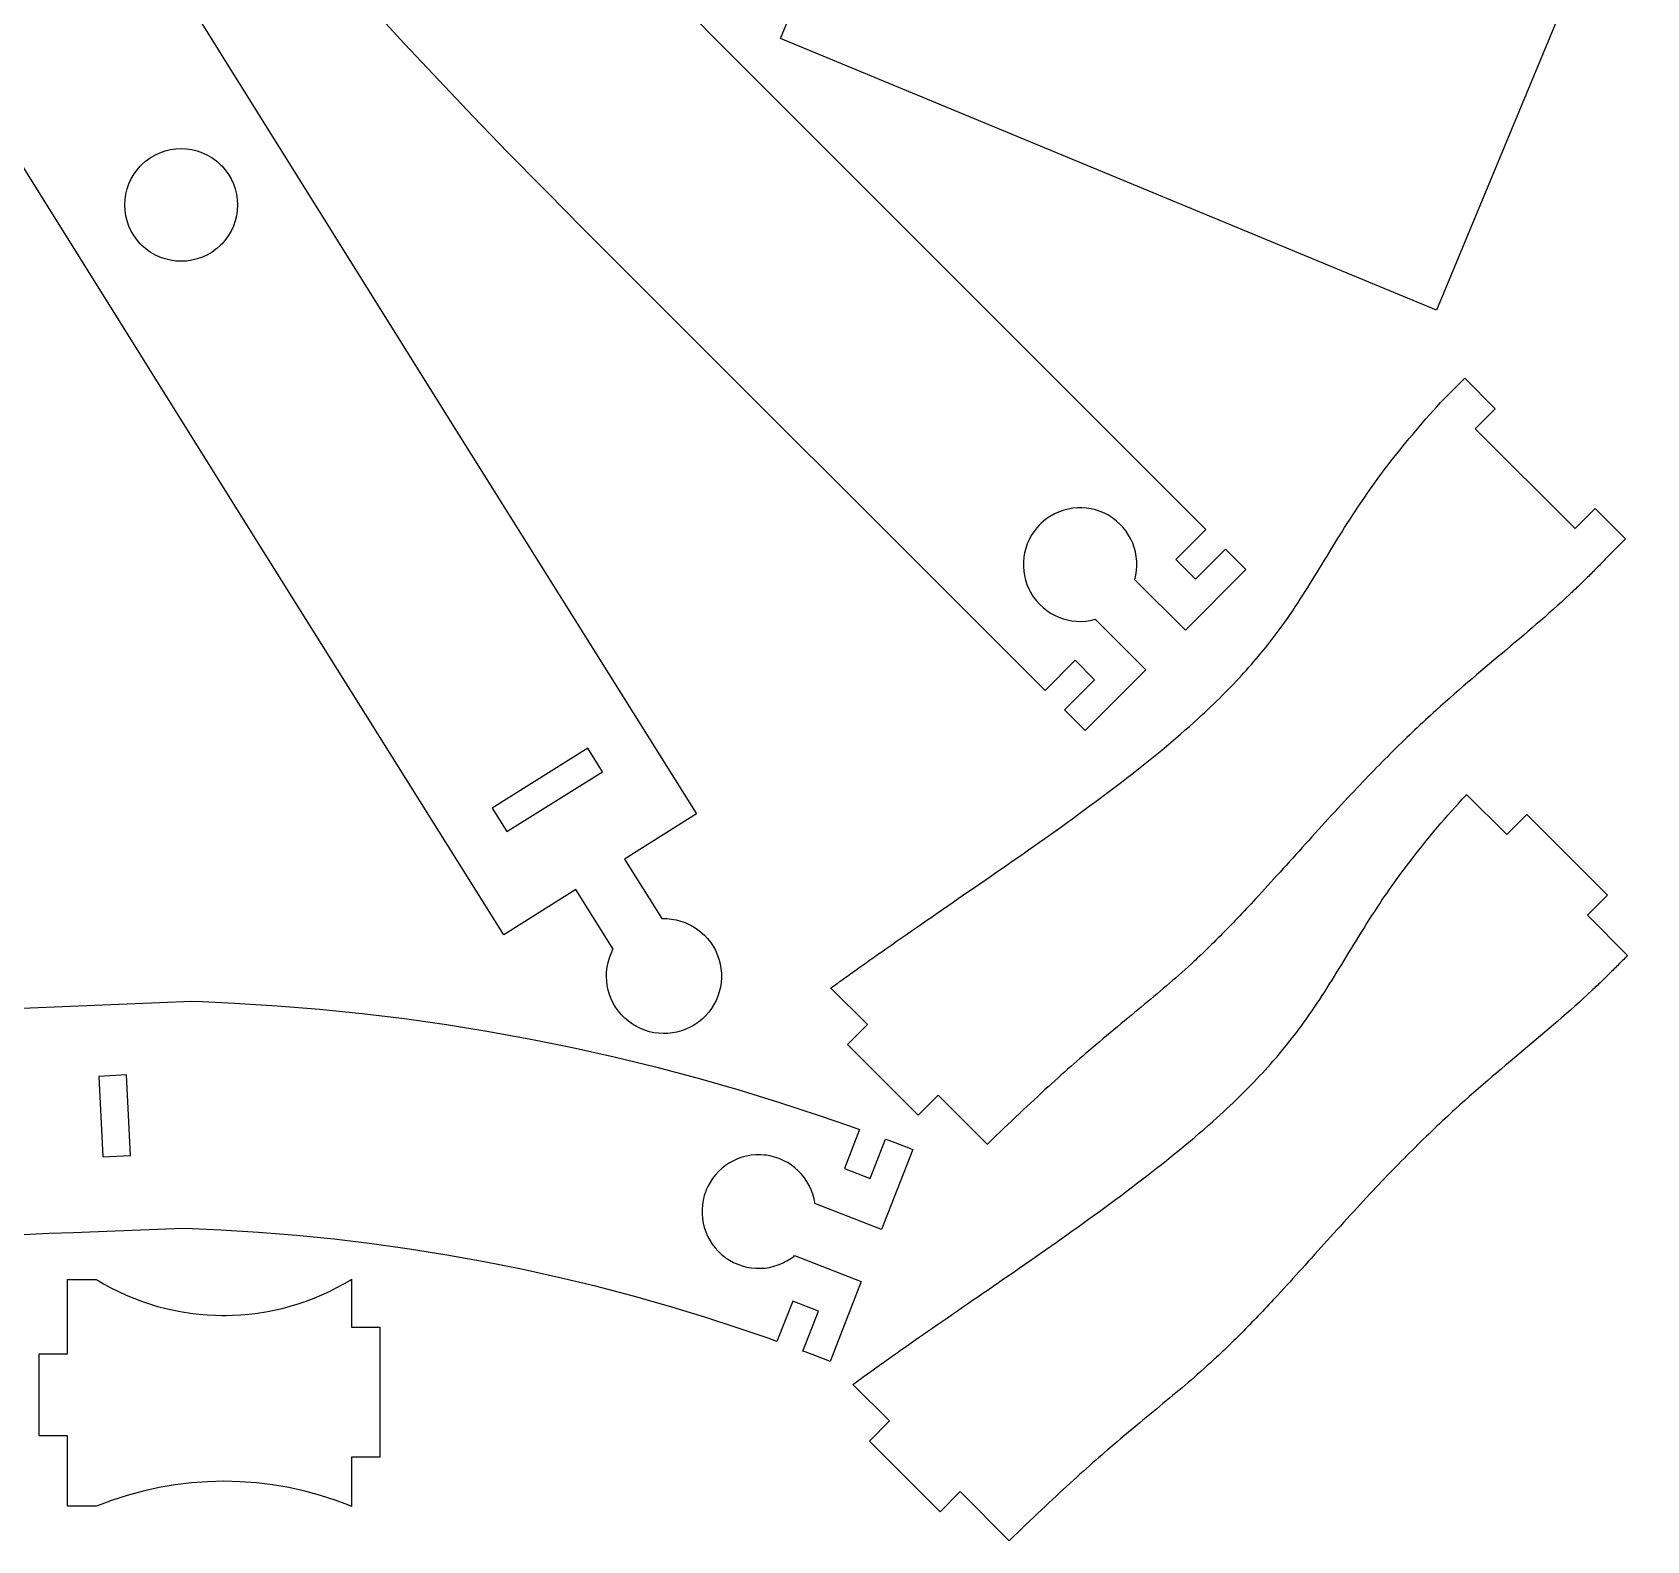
# Model space of a CAD drawing. Extents: x 0 to 196, y 0 to 236.
# Drawn here: x 82 to 195.9, y 0.4 to 106.9 of the extents above; entities that cross this region are included whole.
import ezdxf

# ---------------------------------------------------------------- set-up
doc = ezdxf.new("R2010")
doc.units = 0
doc.layers.get('0').update_dxf_attribs({"linetype": 'CONTINUOUS'})

msp = doc.modelspace()

# ---------------------------------------------------------------- linework, layer by layer
at = {"color": 0}
for points in [[(15.9257, 232.41), (111.212, 79.8811), (128.852, 51.7351), (123.768, 48.5489), (126.402, 44.3456), (126.487, 44.3488), (126.743, 44.344), (127.08, 44.3142), (127.409, 44.2572), (127.729, 44.1742), (128.04, 44.0658), (128.34, 43.9332), (128.627, 43.7772), (128.901, 43.599), (129.159, 43.3994), (129.401, 43.1793), (129.625, 42.94), (129.83, 42.6819), (130.014, 42.4065), (130.176, 42.1146), (130.315, 41.8071), (130.404, 41.5665), (130.429, 41.4849), (130.454, 41.4033), (130.516, 41.1544), (130.574, 40.8221), (130.604, 40.4894), (130.607, 40.1582), (130.582, 39.8299), (130.532, 39.5058), (130.455, 39.1879), (130.354, 38.8775), (130.228, 38.5764), (130.078, 38.2858), (129.904, 38.0076), (129.708, 37.7432), (129.489, 37.4943), (129.249, 37.2622), (128.988, 37.0488), (128.778, 36.9006), (128.706, 36.8553), (128.634, 36.81), (128.409, 36.6861), (128.103, 36.544), (127.79, 36.429), (127.47, 36.341), (127.147, 36.2796), (126.821, 36.2449), (126.494, 36.2365), (126.168, 36.2543), (125.844, 36.2983), (125.525, 36.3682), (125.211, 36.4639), (124.905, 36.5851), (124.608, 36.7319), (124.322, 36.904), (124.048, 37.1011), (123.851, 37.2651), (123.789, 37.3233), (123.726, 37.3814), (123.548, 37.5664), (123.332, 37.8254), (123.14, 38.0985), (122.972, 38.3843), (122.83, 38.681), (122.712, 38.9869), (122.619, 39.3006), (122.552, 39.62), (122.511, 39.944), (122.496, 40.2706), (122.508, 40.5983), (122.545, 40.9254), (122.611, 41.2503), (122.703, 41.5712), (122.822, 41.8867), (122.93, 42.1194), (122.97, 42.1949), (120.336, 46.3981), (115.252, 43.2118), (97.6001, 71.3774), (2.31347, 223.906)], [(195.883, 123.053), (181.063, 87.2743), (134.762, 106.453), (141.678, 123.148)], [(128.035, 108.595), (130.897, 105.689), (131.858, 104.728), (164.783, 71.8024), (162.663, 69.681), (162.663, 69.681), (164.042, 68.3021), (166.163, 70.4235), (167.612, 68.9739), (163.335, 64.6958), (159.771, 68.2594), (159.793, 68.3408), (159.847, 68.5892), (159.896, 68.9199), (159.915, 69.25), (159.908, 69.5781), (159.875, 69.9024), (159.815, 70.2215), (159.731, 70.534), (159.619, 70.8381), (159.486, 71.1325), (159.329, 71.4154), (159.149, 71.6856), (158.946, 71.9413), (158.722, 72.1808), (158.478, 72.4031), (158.212, 72.6062), (158, 72.7463), (157.926, 72.7888), (157.854, 72.8314), (157.628, 72.9468), (157.319, 73.0775), (157.006, 73.1811), (156.686, 73.2579), (156.364, 73.3079), (156.04, 73.3317), (155.717, 73.329), (155.394, 73.3004), (155.076, 73.246), (154.763, 73.166), (154.456, 73.0606), (154.157, 72.9299), (153.868, 72.7744), (153.59, 72.5942), (153.326, 72.3893), (153.136, 72.22), (153.076, 72.1603), (153.017, 72.1004), (152.847, 71.911), (152.643, 71.6469), (152.462, 71.3697), (152.307, 71.0808), (152.176, 70.7819), (152.071, 70.4749), (151.992, 70.1611), (151.936, 69.8424), (151.908, 69.5203), (151.906, 69.1964), (151.929, 68.8726), (151.979, 68.5504), (152.056, 68.2314), (152.16, 67.9174), (152.29, 67.6097), (152.406, 67.3835), (152.449, 67.3104), (152.49, 67.2374), (152.631, 67.0253), (152.835, 66.76), (153.057, 66.515), (153.296, 66.291), (153.551, 66.0885), (153.822, 65.9083), (154.104, 65.751), (154.399, 65.6171), (154.703, 65.5072), (155.015, 65.4222), (155.335, 65.3625), (155.66, 65.3289), (155.987, 65.3217), (156.317, 65.3418), (156.649, 65.3899), (156.896, 65.4438), (156.978, 65.4662), (160.542, 61.9028), (156.264, 57.6247), (154.814, 59.0744), (156.935, 61.1957), (155.556, 62.5746), (153.435, 60.4532), (120.509, 93.3788), (119.885, 94.0033), (118.02, 95.886), (115.548, 98.4103), (113.096, 100.951), (110.661, 103.509), (108.245, 106.084), (105.847, 108.676)], [(77.2503, 37.8731), (93.2328, 38.5149), (93.9864, 38.4906), (96.2464, 38.3876), (99.2549, 38.2011), (102.257, 37.9556), (105.253, 37.6511), (108.241, 37.2881), (111.22, 36.8664), (114.19, 36.3864), (117.15, 35.8482), (120.098, 35.2519), (123.035, 34.5978), (125.958, 33.886), (128.868, 33.1167), (131.763, 32.2899), (134.643, 31.406), (137.507, 30.465), (139.644, 29.7235), (140.353, 29.4671), (139.281, 26.7143), (141.097, 26.0064), (142.183, 28.7921), (142.343, 28.7319), (143.938, 28.1197), (144.097, 28.0575), (141.901, 22.4203), (137.205, 24.2497), (137.193, 24.3335), (137.142, 24.5824), (137.053, 24.9046), (136.939, 25.2149), (136.801, 25.5124), (136.639, 25.7957), (136.456, 26.064), (136.253, 26.3158), (136.03, 26.5501), (135.789, 26.7658), (135.531, 26.9615), (135.258, 27.1364), (134.969, 27.289), (134.668, 27.4185), (134.354, 27.5233), (134.029, 27.6026), (133.779, 27.6456), (133.695, 27.655), (133.611, 27.6647), (133.357, 27.6793), (133.023, 27.6754), (132.694, 27.6439), (132.371, 27.5858), (132.056, 27.5022), (131.75, 27.3936), (131.455, 27.261), (131.171, 27.1051), (130.901, 26.9272), (130.646, 26.7278), (130.407, 26.5076), (130.186, 26.2679), (129.984, 26.0094), (129.803, 25.7329), (129.643, 25.4392), (129.538, 25.2079), (129.508, 25.1292), (129.477, 25.0504), (129.398, 24.8089), (129.317, 24.4847), (129.263, 24.1583), (129.237, 23.8314), (129.237, 23.5053), (129.265, 23.1817), (129.318, 22.8622), (129.396, 22.5485), (129.499, 22.2421), (129.627, 21.9446), (129.779, 21.6576), (129.954, 21.3826), (130.153, 21.1215), (130.374, 20.8756), (130.617, 20.6465), (130.814, 20.4858), (130.883, 20.436), (130.951, 20.3863), (131.164, 20.2485), (131.457, 20.0872), (131.759, 19.9522), (132.068, 19.8435), (132.384, 19.761), (132.704, 19.7046), (133.026, 19.6743), (133.349, 19.6701), (133.672, 19.6919), (133.992, 19.7397), (134.308, 19.8135), (134.619, 19.9131), (134.922, 20.0385), (135.216, 20.1897), (135.5, 20.3665), (135.706, 20.5158), (135.771, 20.5692), (140.467, 18.7397), (140.467, 18.7397), (138.27, 13.1024), (138.111, 13.1647), (136.516, 13.7759), (136.356, 13.8358), (137.449, 16.6419), (135.633, 17.3499), (134.525, 14.5069), (133.893, 14.7332), (131.991, 15.3874), (129.442, 16.2175), (126.878, 16.9972), (124.301, 17.7263), (121.712, 18.4046), (119.11, 19.0321), (116.497, 19.6085), (113.873, 20.1338), (111.24, 20.6078), (108.598, 21.0303), (105.948, 21.4013), (103.29, 21.7204), (100.625, 21.9878), (97.9542, 22.2031), (95.2783, 22.3663), (93.2682, 22.4558), (92.5979, 22.4769), (85.4646, 22.1906), (84.8928, 22.1789), (83.1779, 22.1247), (80.8951, 22.0211)]]:
    msp.add_lwpolyline(points, dxfattribs=at)
for points in [[(95.2997, 91.8947), (95.2279, 91.8229), (94.9978, 91.6219), (94.6761, 91.3854), (94.3375, 91.1853), (93.9849, 91.0215), (93.6207, 90.8943), (93.2482, 90.8033), (92.87, 90.7488), (92.489, 90.7306), (92.1079, 90.7488), (91.7297, 90.8033), (91.3572, 90.8943), (90.9932, 91.0215), (90.6404, 91.1853), (90.3018, 91.3854), (89.9801, 91.6219), (89.7501, 91.8229), (89.6783, 91.8947), (89.6064, 91.9667), (89.4054, 92.1967), (89.1689, 92.5183), (88.9688, 92.8569), (88.805, 93.2097), (88.6778, 93.5738), (88.5868, 93.9464), (88.5322, 94.3246), (88.514, 94.7056), (88.5322, 95.0865), (88.5868, 95.4647), (88.6778, 95.8374), (88.805, 96.2014), (88.9688, 96.554), (89.1689, 96.8928), (89.4054, 97.2144), (89.6064, 97.4444), (89.6783, 97.5162), (89.7501, 97.5882), (89.9801, 97.7892), (90.3018, 98.0257), (90.6404, 98.2257), (90.9932, 98.3894), (91.3572, 98.5168), (91.7297, 98.6078), (92.1079, 98.6624), (92.489, 98.6806), (92.87, 98.6624), (93.2482, 98.6078), (93.6207, 98.5168), (93.9849, 98.3894), (94.3375, 98.2257), (94.6761, 98.0257), (94.9978, 97.7892), (95.2279, 97.5882), (95.2997, 97.5162), (95.3715, 97.4444), (95.5726, 97.2144), (95.809, 96.8928), (96.0092, 96.554), (96.1729, 96.2014), (96.3003, 95.8374), (96.3912, 95.4647), (96.4458, 95.0865), (96.464, 94.7056), (96.4458, 94.3246), (96.3912, 93.9464), (96.3003, 93.5738), (96.1729, 93.2097), (96.0092, 92.8569), (95.809, 92.5183), (95.5726, 92.1967), (95.3715, 91.9667), (95.2997, 91.8947)], [(181.612, 81.0546), (183.046, 82.4867), (185.201, 80.33), (183.788, 78.9158), (190.824, 71.8801), (192.237, 73.2943), (194.394, 71.1376), (192.962, 69.7061), (192.879, 69.6187), (192.794, 69.5319), (192.711, 69.4454), (192.626, 69.3592), (192.543, 69.2733), (192.458, 69.1878), (192.375, 69.1026), (192.29, 69.0179), (192.207, 68.9333), (192.124, 68.8492), (192.039, 68.7654), (191.956, 68.6819), (191.872, 68.5987), (191.789, 68.516), (191.706, 68.4335), (191.621, 68.3513), (191.538, 68.2694), (191.454, 68.1879), (191.371, 68.1067), (191.288, 68.0257), (191.204, 67.9451), (191.121, 67.8647), (191.038, 67.7847), (190.954, 67.705), (190.871, 67.6256), (190.788, 67.5465), (190.706, 67.4676), (190.622, 67.3892), (190.539, 67.3108), (190.456, 67.2329), (190.16, 66.9579), (189.865, 66.6865), (189.571, 66.4181), (189.275, 66.1525), (188.981, 65.8896), (188.685, 65.6289), (188.39, 65.3703), (188.094, 65.1133), (187.797, 64.8579), (187.501, 64.6036), (187.204, 64.3503), (186.906, 64.0975), (186.607, 63.8451), (186.308, 63.5928), (186.008, 63.3403), (185.707, 63.0871), (185.404, 62.8333), (185.1, 62.5783), (184.796, 62.3221), (184.489, 62.0642), (184.182, 61.8043), (183.872, 61.5424), (183.563, 61.2779), (183.25, 61.0107), (182.936, 60.7406), (182.619, 60.4671), (182.301, 60.1899), (181.982, 59.9089), (181.66, 59.6238), (181.336, 59.3343), (181.01, 59.04), (180.826, 58.8738), (180.643, 58.7058), (180.458, 58.5362), (180.274, 58.3649), (180.087, 58.1919), (179.9, 58.0172), (179.712, 57.8408), (179.525, 57.6629), (179.336, 57.4832), (179.146, 57.3019), (178.957, 57.119), (178.765, 56.9346), (178.574, 56.7485), (178.382, 56.5607), (178.189, 56.3715), (177.996, 56.1806), (177.803, 55.9882), (177.608, 55.7942), (177.413, 55.5988), (177.217, 55.4017), (177.021, 55.2031), (176.825, 55.0031), (176.628, 54.8014), (176.431, 54.5985), (176.232, 54.3939), (176.033, 54.1879), (175.835, 53.9804), (175.636, 53.7715), (175.436, 53.5611), (175.236, 53.3494), (175.035, 53.1363), (174.804, 52.8896), (174.572, 52.6417), (174.342, 52.3926), (174.11, 52.1426), (173.879, 51.8917), (173.647, 51.6401), (173.417, 51.3879), (173.186, 51.1353), (172.956, 50.8824), (172.725, 50.6293), (172.496, 50.3763), (172.267, 50.1235), (172.039, 49.8708), (171.81, 49.6186), (171.583, 49.3671), (171.357, 49.1161), (171.131, 48.8661), (170.907, 48.6171), (170.682, 48.3693), (170.46, 48.1226), (170.239, 47.8775), (170.018, 47.6339), (169.799, 47.3919), (169.582, 47.1519), (169.365, 46.9139), (169.15, 46.6779), (168.936, 46.4443), (168.725, 46.2132), (168.515, 45.9846), (168.307, 45.7586), (168.14, 45.5792), (167.975, 45.4018), (167.813, 45.2264), (167.65, 45.0528), (167.487, 44.8811), (167.328, 44.7112), (167.168, 44.5433), (167.01, 44.3772), (166.853, 44.2131), (166.697, 44.0506), (166.542, 43.89), (166.388, 43.7311), (166.235, 43.574), (166.082, 43.4187), (165.931, 43.2651), (165.781, 43.1133), (165.631, 42.9631), (165.482, 42.8146), (165.335, 42.6678), (165.188, 42.5226), (165.042, 42.3792), (164.896, 42.2372), (164.751, 42.0969), (164.607, 41.9582), (164.464, 41.8211), (164.321, 41.6856), (164.179, 41.5514), (164.039, 41.4189), (163.899, 41.2879), (163.758, 41.1583), (163.536, 40.9539), (163.314, 40.7528), (163.093, 40.5543), (162.874, 40.3585), (162.654, 40.1649), (162.435, 39.9732), (162.215, 39.7832), (161.996, 39.5944), (161.776, 39.4068), (161.556, 39.2197), (161.335, 39.0332), (161.112, 38.8468), (160.889, 38.6601), (160.664, 38.4731), (160.438, 38.2851), (160.21, 38.0962), (159.979, 37.9058), (159.746, 37.7139), (159.511, 37.5199), (159.274, 37.3235), (159.032, 37.1246), (158.789, 36.9228), (158.542, 36.7178), (158.29, 36.5093), (158.036, 36.2971), (157.776, 36.0807), (157.514, 35.8599), (157.247, 35.6344), (156.975, 35.4039), (156.699, 35.1681), (156.5, 34.9976), (156.297, 34.824), (156.093, 34.6474), (155.886, 34.4672), (155.676, 34.2839), (155.462, 34.0971), (155.247, 33.9069), (155.028, 33.7132), (154.806, 33.5158), (154.581, 33.315), (154.353, 33.1104), (154.122, 32.9021), (153.888, 32.6899), (153.65, 32.4738), (153.408, 32.2538), (153.164, 32.0297), (152.917, 31.8017), (152.665, 31.5696), (152.411, 31.3332), (152.154, 31.0925), (151.893, 30.8476), (151.628, 30.5985), (151.36, 30.3447), (151.087, 30.0865), (150.811, 29.8238), (150.532, 29.5564), (150.249, 29.2844), (149.962, 29.0076), (149.671, 28.7261), (149.376, 28.4397), (149.376, 28.4392), (149.375, 28.4386), (149.375, 28.4381), (149.374, 28.4374), (149.374, 28.4368), (149.372, 28.4363), (149.372, 28.4357), (149.372, 28.4351), (149.371, 28.4346), (149.371, 28.434), (149.369, 28.4333), (149.369, 28.4328), (149.368, 28.4322), (149.368, 28.4317), (149.368, 28.4311), (149.367, 28.4306), (149.367, 28.43), (149.365, 28.4293), (149.365, 28.4289), (149.364, 28.4282), (149.364, 28.4276), (149.364, 28.4271), (149.362, 28.4265), (149.362, 28.426), (149.361, 28.4254), (149.361, 28.4249), (149.36, 28.4242), (149.36, 28.4236), (149.36, 28.4231), (149.358, 28.4225), (149.358, 28.4219), (145.894, 31.8849), (144.481, 30.4707), (139.496, 35.4558), (140.91, 36.87), (138.331, 39.4486), (138.332, 39.4492), (138.333, 39.4497), (138.334, 39.4503), (138.335, 39.4508), (138.335, 39.4514), (138.336, 39.4521), (138.337, 39.4526), (138.338, 39.4532), (138.338, 39.4537), (138.339, 39.4543), (138.34, 39.4549), (138.341, 39.4556), (138.342, 39.4561), (138.342, 39.4567), (138.343, 39.4572), (138.344, 39.4578), (138.345, 39.4583), (138.346, 39.4589), (138.346, 39.4596), (138.347, 39.4601), (138.348, 39.4607), (138.349, 39.4612), (138.349, 39.4618), (138.35, 39.4624), (138.351, 39.4629), (138.352, 39.4636), (138.352, 39.464), (138.353, 39.4647), (138.354, 39.4653), (138.355, 39.4658), (138.467, 39.5476), (138.579, 39.6297), (138.692, 39.7121), (138.806, 39.7947), (138.919, 39.8776), (139.035, 39.9607), (139.15, 40.0442), (139.265, 40.1278), (139.382, 40.2117), (139.499, 40.2958), (139.615, 40.3803), (139.733, 40.465), (139.851, 40.5499), (139.971, 40.635), (140.09, 40.7206), (140.21, 40.8063), (140.331, 40.8921), (140.451, 40.9783), (140.572, 41.0647), (140.694, 41.1514), (140.817, 41.2383), (140.94, 41.3256), (141.063, 41.4129), (141.188, 41.5007), (141.311, 41.5886), (141.436, 41.6768), (141.561, 41.7651), (141.688, 41.8539), (141.814, 41.9428), (141.94, 42.0318), (142.279, 42.2694), (142.621, 42.5087), (142.967, 42.7497), (143.315, 42.9924), (143.667, 43.2365), (144.021, 43.4822), (144.378, 43.7296), (144.737, 43.9782), (145.1, 44.2285), (145.465, 44.4799), (145.832, 44.7328), (146.2, 44.9869), (146.571, 45.2424), (146.944, 45.4989), (147.318, 45.7567), (147.694, 46.0156), (148.071, 46.2756), (148.45, 46.5365), (148.829, 46.7986), (149.21, 47.0615), (149.592, 47.3254), (149.974, 47.5903), (150.356, 47.8558), (150.739, 48.1221), (151.122, 48.3893), (151.506, 48.6571), (151.889, 48.9256), (152.272, 49.1946), (152.656, 49.4643), (153.039, 49.7344), (153.421, 50.005), (153.818, 50.2879), (154.215, 50.5712), (154.61, 50.8547), (155.004, 51.1383), (155.396, 51.4224), (155.786, 51.7064), (156.174, 51.9906), (156.56, 52.2749), (156.944, 52.5592), (157.325, 52.8435), (157.704, 53.1278), (158.081, 53.4119), (158.454, 53.696), (158.824, 53.9799), (159.192, 54.2635), (159.556, 54.5469), (159.915, 54.83), (160.274, 55.1128), (160.626, 55.3953), (160.976, 55.6772), (161.322, 55.9588), (161.664, 56.2399), (162.001, 56.5203), (162.335, 56.8003), (162.664, 57.0796), (162.987, 57.3583), (163.307, 57.6364), (163.622, 57.9136), (163.931, 58.19), (164.236, 58.4657), (164.458, 58.6706), (164.679, 58.875), (164.897, 59.0789), (165.111, 59.2825), (165.322, 59.4854), (165.532, 59.6881), (165.737, 59.8901), (165.94, 60.0919), (166.14, 60.2932), (166.337, 60.494), (166.533, 60.6946), (166.725, 60.8947), (166.914, 61.0944), (167.101, 61.2939), (167.285, 61.4928), (167.467, 61.6915), (167.644, 61.8899), (167.821, 62.0878), (167.994, 62.2854), (168.165, 62.4828), (168.335, 62.6799), (168.501, 62.8767), (168.665, 63.0731), (168.826, 63.2693), (168.985, 63.4651), (169.142, 63.6608), (169.296, 63.8562), (169.447, 64.0515), (169.597, 64.2464), (169.744, 64.4413), (169.947, 64.7136), (170.146, 64.9856), (170.342, 65.2575), (170.532, 65.5292), (170.721, 65.8008), (170.906, 66.0725), (171.087, 66.3443), (171.268, 66.6164), (171.446, 66.8888), (171.621, 67.1615), (171.796, 67.4347), (171.968, 67.7086), (172.14, 67.9829), (172.311, 68.2582), (172.481, 68.5342), (172.65, 68.811), (172.821, 69.0889), (172.99, 69.3679), (173.161, 69.6481), (173.332, 69.9293), (173.504, 70.2121), (173.678, 70.4963), (173.853, 70.7819), (174.031, 71.0692), (174.208, 71.3581), (174.39, 71.6487), (174.574, 71.9413), (174.761, 72.2357), (174.951, 72.5322), (175.144, 72.8308), (175.342, 73.1317), (175.5, 73.3703), (175.66, 73.6104), (175.824, 73.8521), (175.99, 74.0953), (176.161, 74.3403), (176.333, 74.5867), (176.51, 74.8349), (176.689, 75.0847), (176.872, 75.3363), (177.058, 75.5894), (177.247, 75.8444), (177.44, 76.1013), (177.638, 76.3599), (177.837, 76.6203), (178.042, 76.8825), (178.25, 77.1465), (178.462, 77.4125), (178.679, 77.6806), (178.899, 77.9504), (179.124, 78.2222), (179.351, 78.496), (179.585, 78.7718), (179.822, 79.0497), (180.064, 79.3297), (180.31, 79.6118), (180.561, 79.896), (180.817, 80.1822), (181.078, 80.4707), (181.343, 80.7613), (181.612, 81.0542), (181.612, 81.0542), (181.612, 81.0542), (181.612, 81.0543), (181.612, 81.0543), (181.612, 81.0543), (181.612, 81.0543), (181.612, 81.0543), (181.612, 81.0543), (181.612, 81.0544), (181.612, 81.0544), (181.612, 81.0544), (181.612, 81.0544), (181.612, 81.0546)], [(114.435, 52.1414), (115.471, 50.489), (122.207, 54.7108), (121.172, 56.3631), (114.435, 52.1414)], [(194.51, 41.7331), (194.426, 41.646), (194.342, 41.5593), (194.258, 41.4729), (194.175, 41.3869), (194.09, 41.3014), (194.007, 41.216), (193.924, 41.131), (193.84, 41.0464), (193.756, 40.9621), (193.672, 40.8782), (193.589, 40.7944), (193.506, 40.7112), (193.422, 40.6282), (193.339, 40.5456), (193.256, 40.4632), (193.172, 40.3812), (193.089, 40.2996), (193.006, 40.2182), (192.922, 40.1371), (192.839, 40.0563), (192.756, 39.9758), (192.672, 39.8957), (192.589, 39.8158), (192.506, 39.7363), (192.424, 39.6569), (192.34, 39.5781), (192.257, 39.4994), (192.174, 39.421), (192.092, 39.3429), (192.008, 39.2651), (191.707, 38.985), (191.407, 38.7085), (191.107, 38.4351), (190.806, 38.1649), (190.506, 37.8971), (190.206, 37.6318), (189.904, 37.3686), (189.603, 37.1071), (189.301, 36.8471), (188.999, 36.5883), (188.696, 36.3304), (188.393, 36.0729), (188.087, 35.816), (187.783, 35.5587), (187.476, 35.3014), (187.169, 35.0435), (186.861, 34.7846), (186.551, 34.5246), (186.24, 34.2631), (185.928, 33.9997), (185.614, 33.7343), (185.299, 33.4665), (184.982, 33.1961), (184.663, 32.9226), (184.342, 32.646), (184.019, 32.3657), (183.694, 32.0817), (183.368, 31.7935), (183.039, 31.5007), (182.708, 31.2032), (182.374, 30.9008), (182.19, 30.7329), (182.006, 30.5632), (181.821, 30.3919), (181.635, 30.2189), (181.447, 30.0443), (181.26, 29.8679), (181.072, 29.69), (180.883, 29.5103), (180.694, 29.329), (180.504, 29.1461), (180.313, 28.9615), (180.121, 28.7756), (179.929, 28.5878), (179.736, 28.3985), (179.543, 28.2076), (179.35, 28.0151), (179.156, 27.8213), (178.96, 27.6257), (178.765, 27.4286), (178.568, 27.2301), (178.372, 27.03), (178.175, 26.8285), (177.978, 26.6254), (177.779, 26.4208), (177.581, 26.2149), (177.382, 26.0075), (177.183, 25.7986), (176.983, 25.5882), (176.783, 25.3764), (176.582, 25.1632), (176.351, 24.9167), (176.121, 24.6688), (175.889, 24.4196), (175.658, 24.1696), (175.426, 23.9188), (175.196, 23.6671), (174.964, 23.415), (174.733, 23.1624), (174.503, 22.9094), (174.274, 22.6564), (174.043, 22.4033), (173.814, 22.1506), (173.586, 21.8979), (173.358, 21.6457), (173.131, 21.3942), (172.904, 21.1432), (172.678, 20.8932), (172.454, 20.6442), (172.231, 20.3963), (172.007, 20.1497), (171.786, 19.9046), (171.565, 19.6608), (171.346, 19.419), (171.129, 19.1789), (170.913, 18.941), (170.697, 18.705), (170.485, 18.4714), (170.272, 18.2401), (170.063, 18.0115), (169.854, 17.7857), (169.697, 17.6158), (169.54, 17.4476), (169.385, 17.2813), (169.232, 17.1167), (169.078, 16.9536), (168.926, 16.7924), (168.775, 16.6329), (168.625, 16.475), (168.475, 16.3187), (168.328, 16.164), (168.181, 16.011), (168.033, 15.8596), (167.888, 15.7099), (167.743, 15.5615), (167.599, 15.4149), (167.456, 15.2699), (167.314, 15.1262), (167.172, 14.9842), (167.032, 14.8436), (166.892, 14.7046), (166.753, 14.5669), (166.614, 14.4308), (166.476, 14.2962), (166.339, 14.1631), (166.203, 14.0313), (166.067, 13.9008), (165.932, 13.7719), (165.797, 13.6443), (165.663, 13.5181), (165.529, 13.3933), (165.306, 13.1853), (165.083, 12.981), (164.861, 12.7798), (164.64, 12.5814), (164.421, 12.3855), (164.201, 12.1919), (163.982, 12.0003), (163.763, 11.8102), (163.543, 11.6215), (163.324, 11.4337), (163.103, 11.2468), (162.882, 11.0602), (162.66, 10.8738), (162.436, 10.6872), (162.211, 10.5001), (161.985, 10.3122), (161.757, 10.1233), (161.526, 9.93289), (161.293, 9.74089), (161.058, 9.54688), (160.821, 9.35053), (160.579, 9.15164), (160.336, 8.94982), (160.089, 8.74485), (159.837, 8.53635), (159.583, 8.32406), (159.325, 8.10769), (159.061, 7.88687), (158.794, 7.6614), (158.522, 7.43093), (158.246, 7.1951), (158.047, 7.02468), (157.844, 6.85113), (157.64, 6.67432), (157.433, 6.49431), (157.224, 6.31093), (157.01, 6.12418), (156.794, 5.93397), (156.575, 5.74024), (156.353, 5.54297), (156.128, 5.34201), (155.9, 5.13743), (155.669, 4.92904), (155.435, 4.71685), (155.197, 4.50082), (154.956, 4.28082), (154.712, 4.05681), (154.464, 3.82872), (154.214, 3.59657), (153.958, 3.36019), (153.701, 3.11963), (153.44, 2.87468), (153.175, 2.62543), (152.907, 2.37175), (152.635, 2.11356), (152.358, 1.85081), (152.079, 1.58344), (151.796, 1.31142), (151.51, 1.03467), (151.218, 0.75315), (150.924, 0.46674), (150.924, 0.4662), (150.922, 0.46501), (150.921, 0.46446), (150.921, 0.46387), (150.921, 0.46332), (150.919, 0.46273), (150.919, 0.46219), (150.918, 0.46099), (150.917, 0.46045), (150.917, 0.45985), (150.917, 0.45931), (150.915, 0.45871), (150.915, 0.45812), (150.914, 0.45757), (150.914, 0.45698), (150.913, 0.45643), (150.913, 0.45584), (150.913, 0.4553), (150.911, 0.4547), (150.911, 0.4541), (150.91, 0.45356), (150.91, 0.45296), (150.908, 0.45242), (150.908, 0.45182), (150.908, 0.45128), (150.907, 0.45068), (150.907, 0.45009), (150.906, 0.44954), (150.906, 0.44895), (147.443, 3.91189), (146.028, 2.49767), (141.043, 7.48281), (142.457, 8.89703), (139.879, 11.4756), (139.903, 11.4928), (140.014, 11.5749), (140.128, 11.6573), (140.24, 11.7399), (140.354, 11.8227), (140.469, 11.9059), (140.585, 11.9893), (140.7, 12.0729), (140.815, 12.1568), (140.932, 12.241), (141.05, 12.3254), (141.167, 12.4101), (141.285, 12.495), (141.404, 12.5802), (141.524, 12.6657), (141.643, 12.7514), (141.763, 12.8373), (141.883, 12.9236), (142.006, 13.01), (142.126, 13.0967), (142.249, 13.1837), (142.372, 13.2709), (142.496, 13.3583), (142.619, 13.4461), (142.743, 13.534), (142.868, 13.6222), (142.993, 13.7107), (143.119, 13.7994), (143.246, 13.8883), (143.372, 13.9775), (143.499, 14.0669), (143.826, 14.2965), (144.157, 14.5276), (144.49, 14.7604), (144.826, 14.9946), (145.167, 15.2304), (145.508, 15.4675), (145.853, 15.7061), (146.2, 15.9463), (146.549, 16.1875), (146.901, 16.43), (147.254, 16.674), (147.61, 16.919), (147.968, 17.1654), (148.328, 17.4128), (148.688, 17.6612), (149.05, 17.911), (149.414, 18.1615), (149.779, 18.4132), (150.146, 18.6657), (150.513, 18.9192), (150.881, 19.1736), (151.249, 19.4288), (151.618, 19.6847), (151.987, 19.9415), (152.358, 20.199), (152.729, 20.4572), (153.099, 20.716), (153.469, 20.9754), (153.84, 21.2354), (154.21, 21.496), (154.579, 21.7569), (154.968, 22.0321), (155.356, 22.3076), (155.742, 22.5835), (156.126, 22.8596), (156.511, 23.136), (156.893, 23.4125), (157.272, 23.6892), (157.651, 23.966), (158.028, 24.2428), (158.401, 24.5197), (158.774, 24.7967), (159.143, 25.0735), (159.511, 25.3503), (159.875, 25.6269), (160.236, 25.9035), (160.596, 26.1799), (160.951, 26.4561), (161.304, 26.7319), (161.654, 27.0075), (162, 27.2828), (162.343, 27.5576), (162.682, 27.8321), (163.017, 28.1061), (163.347, 28.3797), (163.675, 28.6528), (163.997, 28.9251), (164.317, 29.1971), (164.631, 29.4682), (164.94, 29.7389), (165.246, 30.0087), (165.546, 30.2778), (165.783, 30.4928), (166.017, 30.7072), (166.247, 30.9211), (166.474, 31.1344), (166.699, 31.3474), (166.919, 31.5597), (167.136, 31.7718), (167.351, 31.9832), (167.563, 32.1942), (167.771, 32.4047), (167.976, 32.6149), (168.179, 32.8244), (168.379, 33.0337), (168.575, 33.2425), (168.768, 33.451), (168.96, 33.659), (169.147, 33.8667), (169.332, 34.074), (169.515, 34.281), (169.694, 34.4875), (169.871, 34.6937), (170.044, 34.8997), (170.217, 35.1054), (170.385, 35.3108), (170.551, 35.5158), (170.715, 35.7206), (170.876, 35.9251), (171.035, 36.1293), (171.19, 36.3333), (171.344, 36.5371), (171.494, 36.7406), (171.693, 37.0126), (171.889, 37.2844), (172.079, 37.5561), (172.268, 37.8279), (172.453, 38.0996), (172.635, 38.3714), (172.815, 38.6435), (172.993, 38.9158), (173.168, 39.1885), (173.343, 39.4618), (173.515, 39.7356), (173.688, 40.01), (173.858, 40.2851), (174.028, 40.5611), (174.197, 40.8381), (174.368, 41.116), (174.538, 41.3949), (174.708, 41.675), (174.879, 41.9564), (175.051, 42.2392), (175.225, 42.5233), (175.4, 42.8089), (175.578, 43.0961), (175.757, 43.3851), (175.938, 43.6758), (176.122, 43.9683), (176.308, 44.2628), (176.499, 44.5593), (176.692, 44.8579), (176.889, 45.1587), (177.047, 45.3974), (177.207, 45.6374), (177.371, 45.879), (177.538, 46.1222), (177.708, 46.3671), (177.881, 46.6136), (178.057, 46.8618), (178.236, 47.1115), (178.419, 47.3631), (178.606, 47.6164), (178.794, 47.8713), (178.987, 48.1281), (179.185, 48.3867), (179.385, 48.6469), (179.589, 48.9092), (179.797, 49.1733), (180.01, 49.4393), (180.225, 49.7072), (180.446, 49.9771), (180.671, 50.2489), (180.899, 50.5226), (181.132, 50.7985), (181.369, 51.0764), (181.611, 51.3562), (181.857, 51.6383), (182.108, 51.9224), (182.364, 52.2088), (182.624, 52.4971), (182.889, 52.7878), (183.16, 53.0806), (183.16, 53.0813), (183.161, 53.0818), (183.163, 53.0831), (183.163, 53.0838), (183.163, 53.0843), (183.164, 53.085), (183.164, 53.0856), (183.165, 53.0869), (183.167, 53.0875), (183.167, 53.0882), (183.167, 53.0887), (183.168, 53.0894), (183.168, 53.09), (183.169, 53.0914), (183.171, 53.0919), (183.171, 53.0926), (183.171, 53.0932), (183.172, 53.0939), (183.174, 53.0951), (183.174, 53.0957), (183.175, 53.0964), (183.175, 53.0971), (183.175, 53.0978), (183.176, 53.0983), (183.178, 53.0996), (183.178, 53.1001), (186.007, 50.2711), (187.421, 51.6853), (193.114, 45.9931), (191.699, 44.5789), (194.528, 41.7507), (194.51, 41.7331)], [(88.6262, 33.3147), (86.6788, 33.2153), (86.9688, 27.5349), (88.9163, 27.6343), (88.6262, 33.3147)], [(84.4656, 2.87701), (84.4656, 7.86003), (82.4656, 7.86003), (82.4656, 13.6477), (84.4656, 13.6477), (84.4656, 18.8775), (86.4976, 18.8775), (86.6246, 18.7999), (87.011, 18.5756), (87.5332, 18.2921), (88.064, 18.0272), (88.6029, 17.7813), (89.1493, 17.554), (89.7026, 17.346), (90.2624, 17.1571), (90.8282, 16.9876), (91.3994, 16.8375), (91.9757, 16.7071), (92.5565, 16.5965), (93.1411, 16.5057), (93.7293, 16.4351), (94.3204, 16.3846), (94.9139, 16.3544), (95.3606, 16.3447), (95.5094, 16.3449), (95.6582, 16.345), (96.1049, 16.3558), (96.6982, 16.3872), (97.2892, 16.439), (97.8772, 16.511), (98.4617, 16.6029), (99.0422, 16.7147), (99.6181, 16.8465), (100.189, 16.9978), (100.754, 17.1685), (101.314, 17.3586), (101.867, 17.5679), (102.413, 17.7962), (102.951, 18.0435), (103.481, 18.3094), (104.003, 18.594), (104.389, 18.8192), (104.516, 18.8971), (104.516, 15.5082), (106.516, 15.5082), (106.516, 6.34153), (104.516, 6.34153), (104.516, 2.86481), (104.246, 2.97538), (103.425, 3.28065), (102.321, 3.64117), (101.204, 3.94635), (100.077, 4.19618), (98.9414, 4.39068), (97.7999, 4.52979), (96.6543, 4.61361), (95.5067, 4.64204), (94.359, 4.61518), (93.2133, 4.53293), (92.0717, 4.39529), (90.9361, 4.20236), (89.8086, 3.95404), (88.6914, 3.65039), (87.5863, 3.29139), (86.7654, 2.98725), (86.4956, 2.87701), (84.4656, 2.87701)]]:
    msp.add_lwpolyline(points, close=True, dxfattribs=at)

doc.saveas('drawing.dxf')
